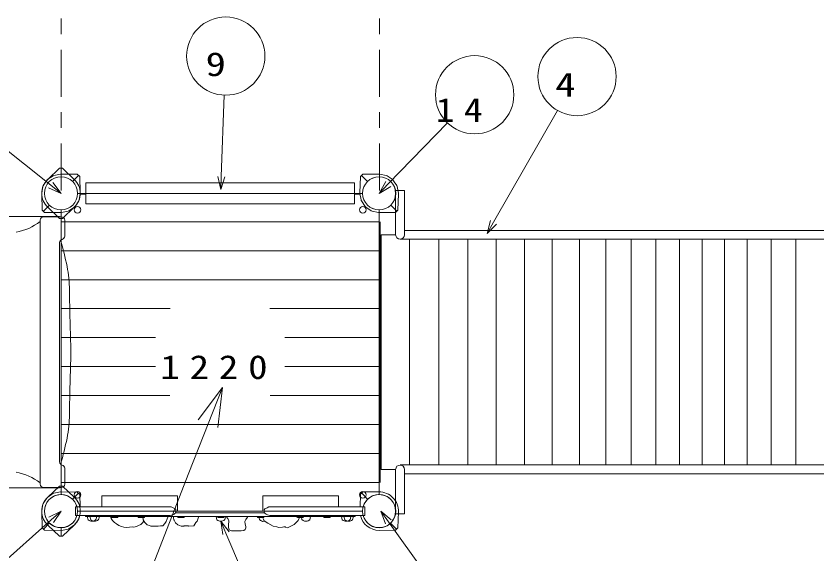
# Model space of a CAD drawing. Units: millimetres on the paper. Extents: x 0 to 420, y -594 to 297.
# Drawn here: x 130.4 to 181.6, y 158.8 to 193.2 of the extents above; entities that cross this region are included whole.
import ezdxf
from ezdxf.enums import TextEntityAlignment as Align

# ---------------------------------------------------------------- set-up
doc = ezdxf.new("R2010")
doc.units = ezdxf.units.MM
doc.linetypes.add('USER2', pattern=[6, 3, -1, 1, -1])
for name, color, linetype, lineweight in [('2D', 7, 'Continuous', 13), ('2D_DIMENSION', 7, 'Continuous', 13), ('AM_5', 7, 'Continuous', 13), ('FOOTING_C', 7, 'USER2', 13), ('TEXT', 7, 'Continuous', 13)]:
    doc.layers.add(name, color=color, linetype=linetype, lineweight=lineweight)
doc.styles.add('ＭＳ ゴシック', font='')
doc.styles.get('ＭＳ ゴシック').set_extended_font_data('MS Gothic')

msp = doc.modelspace()

# ---------------------------------------------------------------- linework, layer by layer
at = {"layer": '2D'}
for p, q in [((133.171, 183.465), (132.427, 182.754)), ((133.382, 183.465), (133.171, 183.465)), ((133.277, 182.922), (133.277, 183.465)), ((134.126, 182.754), (133.382, 183.465)), ((132.308, 182.601), (132.394, 182.729)), ((132.394, 182.729), (132.445, 182.764)), ((132.445, 182.764), (132.768, 182.987)), ((132.768, 182.987), (132.821, 183.007)), ((132.821, 183.007), (133.239, 183.097)), ((133.239, 183.097), (133.293, 183.092)), ((133.293, 183.092), (133.568, 183.09)), ((133.568, 183.09), (134.318, 183.082)), ((134.016, 182.621), (134.395, 183.008)), ((134.318, 183.082), (134.472, 182.934)), ((134.472, 182.934), (134.506, 181.903)), ((152.401, 182.934), (152.366, 181.903)), ((152.555, 183.082), (152.401, 182.934)), ((152.857, 182.621), (152.478, 183.008)), ((153.304, 183.09), (152.555, 183.082)), ((153.58, 183.092), (153.304, 183.09)), ((153.633, 183.097), (153.58, 183.092)), ((154.051, 183.007), (153.633, 183.097)), ((154.105, 182.987), (154.051, 183.007)), ((154.427, 182.764), (154.105, 182.987)), ((154.478, 182.729), (154.427, 182.764)), ((154.564, 182.601), (154.478, 182.729)), ((132.048, 181.884), (132.123, 182.305)), ((132.123, 182.305), (132.143, 182.355)), ((132.143, 182.355), (132.308, 182.601)), ((134.853, 182.531), (134.853, 181.197)), ((152.019, 182.531), (134.853, 182.531)), ((152.019, 181.197), (152.019, 182.531)), ((154.73, 182.355), (154.564, 182.601)), ((154.75, 182.305), (154.73, 182.355)), ((154.824, 181.884), (154.75, 182.305)), ((132.047, 181.822), (132.048, 181.884)), ((132.078, 180.793), (132.047, 181.822)), ((134.335, 181.864), (152.538, 181.864)), ((134.506, 181.849), (134.433, 181.438)), ((134.853, 181.864), (134.5, 181.865)), ((134.5, 181.812), (134.853, 181.812)), ((134.506, 181.903), (134.506, 181.849)), ((152.019, 181.864), (152.373, 181.865)), ((152.372, 181.812), (152.019, 181.812)), ((152.366, 181.903), (152.366, 181.849)), ((152.366, 181.849), (152.44, 181.438)), ((154.651, 182.044), (155.218, 182.044)), ((154.651, 179.211), (154.651, 182.044)), ((154.795, 180.793), (154.826, 181.822)), ((154.826, 181.822), (154.824, 181.884)), ((155.218, 179.211), (155.218, 182.044)), ((132.153, 180.719), (132.535, 181.109)), ((134.407, 181.379), (134.172, 181.023)), ((134.42, 181.404), (134.407, 181.379)), ((134.433, 181.438), (134.42, 181.404)), ((134.853, 181.197), (152.019, 181.197)), ((152.44, 181.438), (152.453, 181.404)), ((152.453, 181.404), (152.465, 181.379)), ((152.465, 181.379), (152.701, 181.023)), ((154.719, 180.719), (154.337, 181.109)), ((132.229, 180.645), (132.078, 180.793)), ((133.312, 180.633), (132.229, 180.645)), ((132.427, 180.974), (133.171, 180.263)), ((133.277, 162.603), (133.277, 180.806)), ((133.277, 180.806), (133.277, 180.263)), ((133.726, 180.719), (133.312, 180.633)), ((133.382, 180.263), (134.126, 180.974)), ((133.783, 180.741), (133.726, 180.719)), ((134.133, 180.981), (133.783, 180.741)), ((134.156, 181.004), (134.133, 180.981)), ((134.172, 181.023), (134.156, 181.004)), ((152.701, 181.023), (152.716, 181.004)), ((152.716, 181.004), (152.739, 180.981)), ((152.739, 180.981), (153.089, 180.741)), ((153.089, 180.741), (153.146, 180.719)), ((153.146, 180.719), (153.56, 180.633)), ((153.56, 180.633), (154.644, 180.645)), ((153.593, 162.603), (153.593, 180.806)), ((153.596, 180.806), (153.596, 162.603)), ((154.644, 180.645), (154.795, 180.793)), ((131.517, 180.382), (129.784, 180.382)), ((131.517, 180.382), (132.073, 180.382)), ((131.945, 180.141), (131.945, 171.704)), ((133.171, 180.382), (132.073, 180.382)), ((133.3, 180.353), (132.156, 180.353)), ((133.171, 180.263), (133.382, 180.263)), ((133.511, 179.127), (133.511, 180.141)), ((133.277, 180.051), (153.584, 180.051)), ((153.593, 180.044), (153.593, 163.378)), ((153.668, 180.044), (153.668, 163.378)), ((153.728, 179.211), (154.651, 179.211)), ((153.728, 179.211), (153.728, 164.211)), ((155.218, 179.494), (192.633, 179.494)), ((133.191, 171.704), (133.191, 178.716)), ((154.934, 178.927), (192.916, 178.927)), ((155.538, 178.927), (155.538, 164.495)), ((157.401, 178.927), (157.401, 164.495)), ((159.251, 178.927), (159.251, 164.495)), ((161.08, 178.927), (161.08, 164.495)), ((162.883, 178.927), (162.883, 164.495)), ((164.653, 178.927), (164.653, 164.495)), ((166.383, 178.927), (166.383, 164.495)), ((168.068, 178.927), (168.068, 164.495)), ((169.701, 178.927), (169.701, 164.495)), ((171.276, 178.927), (171.276, 164.495)), ((172.787, 178.927), (172.787, 164.495)), ((174.228, 178.927), (174.228, 164.495)), ((175.645, 178.927), (175.645, 164.495)), ((177.111, 178.927), (177.111, 164.495)), ((178.638, 178.927), (178.638, 164.495)), ((180.221, 178.927), (180.221, 164.495)), ((133.277, 178.197), (153.596, 178.197)), ((133.277, 176.344), (153.596, 176.344)), ((140.25, 174.491), (133.277, 174.491)), ((146.623, 174.491), (153.596, 174.491)), ((139.307, 172.638), (133.277, 172.638)), ((147.565, 172.638), (153.596, 172.638)), ((131.945, 163.268), (131.945, 171.704)), ((133.191, 171.704), (133.191, 164.692)), ((139.304, 170.784), (133.277, 170.784)), ((147.568, 170.784), (153.596, 170.784)), ((140.238, 168.931), (133.277, 168.931)), ((146.635, 168.931), (153.596, 168.931)), ((133.277, 167.078), (153.596, 167.078)), ((133.277, 165.225), (153.596, 165.225)), ((133.511, 164.282), (133.511, 163.268)), ((154.934, 164.495), (192.916, 164.495)), ((153.728, 164.211), (154.651, 164.211)), ((154.651, 164.211), (154.651, 161.378)), ((155.218, 164.211), (155.218, 161.378)), ((155.218, 163.928), (192.633, 163.928)), ((133.277, 163.371), (153.584, 163.371)), ((131.517, 163.026), (129.784, 163.026)), ((131.517, 163.026), (132.073, 163.026)), ((133.171, 163.026), (132.073, 163.026)), ((133.3, 163.056), (132.156, 163.056)), ((133.171, 163.145), (132.427, 162.435)), ((132.765, 162.665), (132.818, 162.685)), ((132.818, 162.685), (133.236, 162.776)), ((133.382, 163.145), (133.171, 163.145)), ((133.236, 162.776), (133.289, 162.771)), ((133.269, 162.773), (134.315, 162.764)), ((133.277, 162.603), (133.277, 163.145)), ((134.126, 162.435), (133.382, 163.145)), ((134.014, 162.302), (134.392, 162.69)), ((134.315, 162.764), (134.469, 162.616)), ((152.408, 162.623), (152.56, 162.77)), ((152.861, 162.306), (152.484, 162.696)), ((152.56, 162.77), (153.589, 162.775)), ((132.141, 162.032), (132.306, 162.279)), ((132.306, 162.279), (132.392, 162.406)), ((132.392, 162.406), (132.443, 162.442)), ((132.443, 162.442), (132.765, 162.665)), ((134.469, 162.616), (134.497, 161.819)), ((135.882, 162.527), (140.713, 162.527)), ((135.882, 161.819), (135.882, 162.527)), ((140.713, 162.527), (140.713, 161.551)), ((146.16, 162.527), (146.16, 161.551)), ((150.991, 162.527), (146.16, 162.527)), ((150.991, 161.819), (150.991, 162.527)), ((152.376, 161.819), (152.408, 162.623)), ((132.048, 161.56), (132.121, 161.982)), ((132.121, 161.982), (132.141, 162.032)), ((134.197, 161.819), (140.251, 161.819)), ((134.197, 161.268), (134.197, 161.819)), ((140.251, 161.819), (140.318, 161.819)), ((140.318, 161.819), (140.438, 161.765)), ((140.438, 161.765), (140.581, 161.683)), ((140.581, 161.683), (140.595, 161.674)), ((146.292, 161.683), (146.278, 161.674)), ((146.434, 161.765), (146.292, 161.683)), ((146.555, 161.819), (146.434, 161.765)), ((146.622, 161.819), (146.555, 161.819)), ((152.676, 161.819), (146.622, 161.819)), ((152.676, 161.268), (152.676, 161.819)), ((132.046, 161.499), (132.048, 161.56)), ((132.08, 160.47), (132.046, 161.499)), ((140.07, 161.264), (134.197, 161.268)), ((152.538, 161.545), (134.335, 161.545)), ((134.459, 161.268), (134.433, 161.12)), ((134.836, 161.267), (134.836, 161.211)), ((134.836, 161.211), (135.192, 161.211)), ((134.951, 161.211), (135.007, 160.998)), ((135.116, 161.211), (151.793, 161.211)), ((135.116, 161.211), (135.172, 160.998)), ((135.504, 160.998), (135.56, 161.211)), ((135.669, 160.998), (135.725, 161.211)), ((136.439, 161.211), (136.474, 161.08)), ((136.5, 161.209), (136.5, 161.176)), ((136.5, 161.176), (136.512, 161.146)), ((136.912, 161.146), (136.923, 161.176)), ((136.923, 161.176), (136.923, 161.209)), ((138.193, 161.209), (138.193, 161.176)), ((138.193, 161.176), (138.205, 161.146)), ((138.605, 161.146), (138.617, 161.176)), ((138.617, 161.176), (138.617, 161.209)), ((140.06, 161.045), (140.119, 161.211)), ((140.25, 161.264), (140.07, 161.264)), ((140.409, 161.307), (140.25, 161.264)), ((140.496, 161.354), (140.409, 161.307)), ((140.459, 161.174), (140.459, 161.219)), ((140.464, 161.106), (140.459, 161.174)), ((140.551, 161.386), (140.496, 161.354)), ((140.588, 161.408), (140.551, 161.386)), ((140.608, 161.427), (146.265, 161.427)), ((140.713, 161.551), (140.631, 161.551)), ((140.733, 161.209), (140.733, 161.176)), ((140.733, 161.176), (140.745, 161.146)), ((141.145, 161.146), (141.156, 161.176)), ((141.156, 161.176), (141.156, 161.209)), ((142.072, 161.219), (141.964, 160.904)), ((143.177, 161.211), (143.233, 160.998)), ((143.273, 161.209), (143.273, 161.176)), ((143.273, 161.176), (143.285, 161.146)), ((143.685, 161.146), (143.696, 161.176)), ((143.696, 161.176), (143.696, 161.209)), ((143.73, 160.998), (143.786, 161.211)), ((143.825, 161.211), (143.927, 161.071)), ((145.083, 161.015), (145.183, 161.16)), ((145.183, 161.16), (145.183, 161.211)), ((145.813, 161.209), (145.813, 161.176)), ((145.813, 161.176), (145.825, 161.146)), ((146.16, 161.551), (146.242, 161.551)), ((146.225, 161.146), (146.236, 161.176)), ((146.236, 161.176), (146.236, 161.209)), ((146.285, 161.408), (146.321, 161.386)), ((146.321, 161.386), (146.376, 161.354)), ((146.376, 161.354), (146.464, 161.307)), ((146.464, 161.307), (146.623, 161.264)), ((146.623, 161.264), (146.802, 161.264)), ((146.802, 161.264), (152.676, 161.268)), ((148.337, 161.213), (148.337, 161.18)), ((148.337, 161.18), (148.348, 161.15)), ((148.348, 161.15), (148.379, 161.136)), ((148.718, 161.136), (148.748, 161.15)), ((148.748, 161.15), (148.76, 161.18)), ((148.76, 161.18), (148.76, 161.213)), ((149.159, 160.999), (149.222, 161.211)), ((150.046, 161.209), (150.046, 161.176)), ((150.046, 161.176), (150.058, 161.146)), ((150.458, 161.146), (150.469, 161.176)), ((150.469, 161.176), (150.469, 161.209)), ((151.184, 161.211), (151.24, 160.998)), ((151.348, 161.211), (151.404, 160.998)), ((151.658, 161.211), (152.064, 161.211)), ((151.737, 160.998), (151.793, 161.211)), ((151.902, 160.998), (151.958, 161.211)), ((152.064, 161.211), (152.064, 161.267)), ((154.651, 161.378), (155.218, 161.378)), ((154.825, 161.495), (154.784, 160.467)), ((132.155, 160.396), (132.536, 160.787)), ((132.427, 160.655), (133.171, 159.944)), ((133.382, 159.944), (134.126, 160.655)), ((134.135, 160.663), (133.785, 160.422)), ((134.158, 160.685), (134.135, 160.663)), ((134.173, 160.704), (134.158, 160.685)), ((134.408, 161.061), (134.173, 160.704)), ((134.42, 161.086), (134.408, 161.061)), ((134.433, 161.12), (134.42, 161.086)), ((135.007, 160.998), (135.07, 160.949)), ((135.07, 160.949), (135.126, 160.919)), ((135.126, 160.919), (135.19, 160.898)), ((135.172, 160.998), (135.235, 160.949)), ((135.19, 160.898), (135.321, 160.898)), ((135.217, 160.895), (135.256, 160.893)), ((135.235, 160.949), (135.291, 160.919)), ((135.256, 160.893), (135.317, 160.898)), ((135.291, 160.919), (135.354, 160.898)), ((135.317, 160.898), (135.385, 160.919)), ((135.321, 160.898), (135.381, 160.919)), ((135.354, 160.898), (135.485, 160.898)), ((135.381, 160.919), (135.44, 160.949)), ((135.381, 160.895), (135.421, 160.893)), ((135.385, 160.919), (135.441, 160.949)), ((135.421, 160.893), (135.482, 160.898)), ((135.44, 160.949), (135.489, 160.989)), ((135.441, 160.949), (135.493, 160.989)), ((135.482, 160.898), (135.55, 160.919)), ((135.485, 160.898), (135.546, 160.919)), ((135.489, 160.989), (135.503, 160.998)), ((135.493, 160.989), (135.504, 160.998)), ((135.503, 160.998), (135.508, 161.024)), ((135.546, 160.919), (135.604, 160.949)), ((135.55, 160.919), (135.606, 160.949)), ((135.604, 160.949), (135.653, 160.989)), ((135.606, 160.949), (135.657, 160.989)), ((135.653, 160.989), (135.668, 160.998)), ((135.657, 160.989), (135.669, 160.998)), ((135.668, 160.998), (135.672, 161.024)), ((136.474, 161.08), (136.561, 160.938)), ((136.512, 161.146), (136.542, 161.132)), ((136.542, 161.132), (136.881, 161.132)), ((136.561, 160.938), (136.685, 160.821)), ((136.685, 160.821), (136.825, 160.727)), ((136.825, 160.727), (136.975, 160.636)), ((136.881, 161.132), (136.912, 161.146)), ((138.205, 161.146), (138.235, 161.132)), ((138.228, 160.629), (138.383, 160.699)), ((138.235, 161.132), (138.574, 161.132)), ((138.383, 160.699), (138.502, 160.825)), ((138.502, 160.825), (138.57, 160.917)), ((138.507, 161.132), (138.506, 161.108)), ((138.506, 161.108), (138.518, 161.045)), ((138.518, 161.045), (138.532, 160.987)), ((138.532, 160.987), (138.625, 160.818)), ((138.574, 161.132), (138.605, 161.146)), ((138.625, 160.818), (138.784, 160.676)), ((138.784, 160.676), (138.929, 160.617)), ((139.785, 160.608), (139.918, 160.764)), ((139.918, 160.764), (139.993, 160.888)), ((139.992, 160.888), (140.06, 161.045)), ((140.486, 160.99), (140.464, 161.106)), ((140.513, 160.963), (140.486, 160.99)), ((140.589, 160.806), (140.513, 160.963)), ((140.729, 160.675), (140.589, 160.806)), ((140.958, 160.59), (140.729, 160.675)), ((140.745, 161.146), (140.775, 161.132)), ((140.775, 161.132), (141.114, 161.132)), ((141.114, 161.132), (141.145, 161.146)), ((141.883, 160.824), (141.753, 160.608)), ((141.964, 160.904), (141.883, 160.824)), ((143.233, 160.998), (143.296, 160.949)), ((143.285, 161.146), (143.315, 161.132)), ((143.296, 160.949), (143.353, 160.919)), ((143.315, 161.132), (143.654, 161.132)), ((143.353, 160.919), (143.416, 160.898)), ((143.416, 160.898), (143.547, 160.898)), ((143.443, 160.895), (143.483, 160.893)), ((143.483, 160.893), (143.543, 160.898)), ((143.543, 160.898), (143.611, 160.919)), ((143.547, 160.898), (143.607, 160.919)), ((143.607, 160.919), (143.666, 160.949)), ((143.611, 160.919), (143.667, 160.949)), ((143.654, 161.132), (143.685, 161.146)), ((143.666, 160.949), (143.715, 160.989)), ((143.667, 160.949), (143.719, 160.989)), ((143.715, 160.989), (143.729, 160.998)), ((143.719, 160.989), (143.73, 160.998)), ((143.729, 160.998), (143.734, 161.024)), ((143.927, 161.071), (144, 160.921)), ((143.981, 160.645), (143.967, 160.491)), ((144, 160.921), (143.981, 160.645)), ((145.017, 160.888), (145.083, 161.015)), ((145.034, 160.711), (145.017, 160.888)), ((145.083, 160.559), (145.034, 160.711)), ((145.825, 161.146), (145.855, 161.132)), ((145.855, 161.132), (146.194, 161.132)), ((145.923, 161.132), (145.963, 160.998)), ((145.963, 160.998), (145.97, 160.989)), ((145.97, 160.989), (146.021, 160.949)), ((146.021, 160.949), (146.08, 160.919)), ((146.08, 160.919), (146.14, 160.892)), ((146.14, 160.892), (146.206, 160.893)), ((146.261, 160.926), (146.183, 161.082)), ((146.194, 161.132), (146.225, 161.146)), ((146.206, 160.893), (146.271, 160.898)), ((146.207, 160.893), (146.208, 160.893)), ((146.208, 160.893), (146.269, 160.898)), ((146.494, 160.771), (146.261, 160.926)), ((146.269, 160.898), (146.292, 160.905)), ((146.271, 160.898), (146.293, 160.905)), ((146.825, 160.576), (146.494, 160.771)), ((148.169, 160.693), (147.741, 160.479)), ((148.423, 160.946), (148.169, 160.693)), ((148.379, 161.136), (148.718, 161.136)), ((148.518, 161.136), (148.423, 160.946)), ((148.628, 161.135), (148.666, 161.004)), ((148.666, 161.004), (148.75, 160.937)), ((148.75, 160.937), (148.836, 160.906)), ((148.836, 160.906), (148.918, 160.896)), ((148.918, 160.896), (148.994, 160.906)), ((148.994, 160.906), (149.073, 160.93)), ((149.073, 160.93), (149.159, 160.999)), ((150.058, 161.146), (150.088, 161.132)), ((150.088, 161.132), (150.427, 161.132)), ((150.427, 161.132), (150.458, 161.146)), ((151.24, 160.998), (151.303, 160.949)), ((151.303, 160.949), (151.359, 160.919)), ((151.359, 160.919), (151.422, 160.898)), ((151.404, 160.998), (151.468, 160.949)), ((151.422, 160.898), (151.553, 160.898)), ((151.45, 160.895), (151.489, 160.893)), ((151.468, 160.949), (151.524, 160.919)), ((151.489, 160.893), (151.55, 160.898)), ((151.524, 160.919), (151.587, 160.898)), ((151.55, 160.898), (151.618, 160.919)), ((151.553, 160.898), (151.614, 160.919)), ((151.587, 160.898), (151.718, 160.898)), ((151.614, 160.919), (151.673, 160.949)), ((151.614, 160.895), (151.654, 160.893)), ((151.618, 160.919), (151.674, 160.949)), ((151.654, 160.893), (151.715, 160.898)), ((151.673, 160.949), (151.722, 160.989)), ((151.674, 160.949), (151.725, 160.989)), ((151.715, 160.898), (151.782, 160.919)), ((151.718, 160.898), (151.779, 160.919)), ((151.722, 160.989), (151.736, 160.998)), ((151.725, 160.989), (151.737, 160.998)), ((151.736, 160.998), (151.74, 161.024)), ((151.779, 160.919), (151.837, 160.949)), ((151.782, 160.919), (151.839, 160.949)), ((151.837, 160.949), (151.886, 160.989)), ((151.839, 160.949), (151.89, 160.989)), ((151.886, 160.989), (151.9, 160.998)), ((151.89, 160.989), (151.902, 160.998)), ((151.9, 160.998), (151.905, 161.024)), ((154.331, 160.784), (154.708, 160.393)), ((132.231, 160.322), (132.08, 160.47)), ((133.314, 160.312), (132.231, 160.322)), ((133.277, 160.486), (133.277, 159.944)), ((133.728, 160.399), (133.314, 160.312)), ((133.785, 160.422), (133.728, 160.399)), ((136.975, 160.636), (137.134, 160.566)), ((137.134, 160.566), (137.3, 160.526)), ((137.3, 160.526), (137.47, 160.498)), ((137.47, 160.498), (137.835, 160.547)), ((137.835, 160.547), (137.938, 160.519)), ((137.938, 160.519), (138.102, 160.563)), ((138.102, 160.563), (138.228, 160.629)), ((138.929, 160.617), (139.013, 160.587)), ((139.013, 160.587), (139.17, 160.591)), ((139.17, 160.591), (139.472, 160.587)), ((139.472, 160.587), (139.628, 160.605)), ((139.628, 160.605), (139.785, 160.608)), ((141.124, 160.59), (140.958, 160.59)), ((141.137, 160.604), (141.124, 160.59)), ((141.393, 160.595), (141.137, 160.604)), ((141.429, 160.586), (141.393, 160.595)), ((141.753, 160.608), (141.429, 160.586)), ((143.967, 160.491), (144.019, 160.357)), ((144.019, 160.357), (144.168, 160.285)), ((144.168, 160.285), (144.266, 160.29)), ((144.266, 160.29), (144.776, 160.278)), ((144.776, 160.278), (144.947, 160.297)), ((144.947, 160.297), (145.036, 160.362)), ((145.036, 160.362), (145.08, 160.467)), ((145.08, 160.517), (145.083, 160.559)), ((145.08, 160.467), (145.08, 160.517)), ((147.059, 160.537), (146.825, 160.576)), ((147.196, 160.498), (147.059, 160.537)), ((147.429, 160.517), (147.196, 160.498)), ((147.507, 160.537), (147.429, 160.517)), ((147.605, 160.537), (147.507, 160.537)), ((147.643, 160.498), (147.605, 160.537)), ((147.741, 160.479), (147.643, 160.498)), ((154.632, 160.32), (153.603, 160.315)), ((154.784, 160.467), (154.632, 160.32)), ((133.171, 159.944), (133.382, 159.944))]:
    msp.add_line(p, q, dxfattribs=at)
for centre, radius in [((133.277, 181.864), 1.058), ((133.277, 181.864), 1.058), ((133.277, 181.864), 1.058), ((133.277, 181.864), 1.058), ((153.593, 181.864), 1.058), ((153.596, 181.864), 1.058), ((153.596, 181.864), 1.058), ((153.596, 181.864), 1.058), ((134.324, 180.816), 0.212), ((152.548, 180.816), 0.212), ((134.324, 162.592), 0.212), ((152.548, 162.592), 0.212), ((133.277, 161.545), 1.058), ((133.277, 161.545), 1.058), ((133.277, 161.545), 1.058), ((153.593, 161.545), 1.058), ((153.596, 161.545), 1.058), ((153.596, 161.545), 1.058)]:
    msp.add_circle(centre, radius, dxfattribs=at)
for centre, radius, start, end in [((133.277, 181.864), 1.23, 133.6632, 226.3368), ((133.277, 181.864), 1.23, 313.6687, 46.3313), ((132.156, 180.141), 0.212, 90, 180), ((133.3, 180.141), 0.212, 0, 90), ((129.845, 182.736), 3.401, 279.4465, 308.1149), ((133.3, 179.127), 0.212, 284.1213, 0), ((154.934, 179.211), 0.283, 180, 0), ((133.403, 178.716), 0.212, 104.1213, 180), ((117.004, 173.979), 16.964, 10.9158, 16.7324), ((125.241, 175.567), 8.576, 0.7872, 10.9158), ((326.232, 178.329), 192.434, 180.78717, 181.97272), ((326.232, 165.08), 192.434, 178.02728, 179.21283), ((125.241, 167.842), 8.576, 349.0842, 359.2128), ((117.004, 169.43), 16.964, 343.2676, 349.0842), ((133.403, 164.692), 0.212, 180, 255.8787), ((133.3, 164.282), 0.212, 0, 75.8787), ((154.934, 164.211), 0.283, 360, 180), ((129.845, 160.673), 3.401, 51.8851, 80.5535), ((132.156, 163.268), 0.212, 180, 270), ((133.3, 163.268), 0.212, 270, 0), ((153.596, 161.545), 1.23, 357.6757, 90.3384), ((133.277, 161.545), 1.23, 133.6632, 226.3368), ((133.277, 161.545), 1.058, 15.031, 344.8224), ((133.277, 161.545), 1.23, 313.6687, 46.3313), ((153.596, 161.545), 1.058, 195.1776, 164.969), ((140.655, 161.689), 0.0623, 194.0517, 235.62), ((146.217, 161.689), 0.0623, 304.38, 345.9483), ((140.665, 161.389), 0.0796, 123.8896, 166.1467), ((140.988, 161.547), 0.379, 166.1467, 194.0517), ((145.885, 161.547), 0.379, 345.9483, 13.8533), ((146.208, 161.389), 0.0796, 13.8533, 56.1104), ((153.596, 161.545), 1.23, 193.0214, 270.3438)]:
    msp.add_arc(centre, radius, start, end, dxfattribs=at)
at = {"layer": '2D_DIMENSION'}
for p, q in [((142.043, 167.372), (143.582, 169.453)), ((143.582, 169.453), (142.666, 167.127)), ((143.582, 169.453), (143.29, 166.882)), ((142.666, 167.127), (141.438, 164.004)), ((141.438, 164.004), (138.007, 155.188))]:
    msp.add_line(p, q, dxfattribs=at)
at = {"layer": 'AM_5'}
for p, q in [((143.708, 188.141), (143.515, 182.936)), ((125.975, 187.671), (132.624, 182.383)), ((164.994, 187.159), (160.908, 180.012)), ((157.958, 186.372), (154.175, 182.463)), ((143.292, 182.944), (143.485, 182.103)), ((143.515, 182.936), (143.485, 182.103)), ((143.485, 182.103), (143.738, 182.928)), ((132.485, 182.208), (133.277, 181.864)), ((132.624, 182.383), (133.277, 181.864)), ((133.277, 181.864), (132.763, 182.557)), ((154.015, 182.618), (153.596, 181.864)), ((154.175, 182.463), (153.596, 181.864)), ((153.596, 181.864), (154.336, 182.307)), ((160.714, 180.123), (160.495, 179.289)), ((160.908, 180.012), (160.495, 179.289)), ((160.495, 179.289), (161.102, 179.902)), ((133.277, 161.545), (132.506, 161.157)), ((132.655, 160.99), (133.277, 161.545)), ((132.804, 160.823), (133.277, 161.545)), ((153.707, 161.545), (154.01, 160.737)), ((154.373, 160.997), (153.707, 161.545)), ((154.191, 160.867), (153.707, 161.545)), ((127.241, 156.16), (132.655, 160.99)), ((143.484, 160.912), (143.603, 160.058)), ((144.014, 160.232), (143.484, 160.912)), ((143.809, 160.145), (143.484, 160.912)), ((158.708, 154.544), (154.191, 160.867)), ((146.337, 154.167), (143.809, 160.145))]:
    msp.add_line(p, q, dxfattribs=at)
for centre in [(143.8, 190.639), (166.235, 189.329), (159.697, 188.168)]:
    msp.add_circle(centre, 2.5, dxfattribs=at)
at = {"layer": 'FOOTING_C'}
for p, q in [((133.277, 197.043), (133.277, 181.864)), ((153.609, 197.043), (153.609, 181.864))]:
    msp.add_line(p, q, dxfattribs=at)

# ---------------------------------------------------------------- texts
at = {"layer": 'AM_5', "style": 'ＭＳ ゴシック', "width": 1.25}
for s, p in [('9', (142.511, 188.903)), ('4', (164.846, 187.593))]:
    msp.add_text(s, height=1.527, dxfattribs=at).set_placement(p, align=Align.BOTTOM_LEFT)
at = {"layer": 'AM_5', "insert": (157.217, 186.432), "char_height": 1.527, "attachment_point": 7, "style": 'ＭＳ ゴシック'}
msp.add_mtext('\\T1.5;\\W1.15;14', dxfattribs=at)
at = {"layer": 'TEXT', "insert": (139.617, 169.968), "char_height": 1.527, "attachment_point": 7, "style": 'ＭＳ ゴシック'}
msp.add_mtext('\\T1.5;\\W1.2;1220', dxfattribs=at)

doc.saveas('drawing.dxf')
